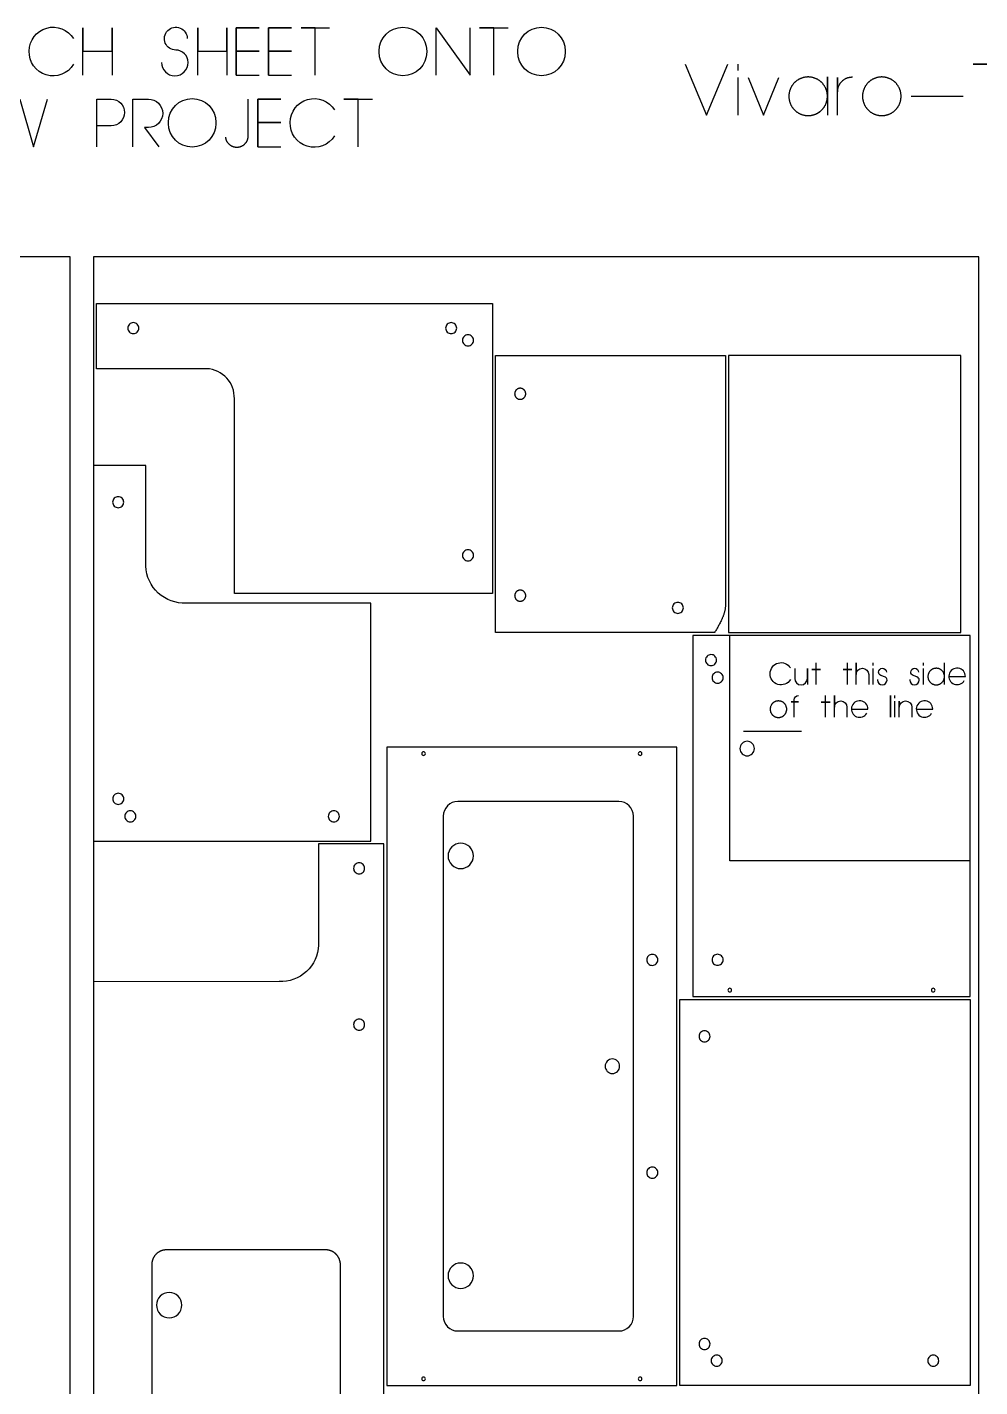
# Model space of a CAD drawing. Extents: x -888 to 5190, y -506 to 2808.
# Drawn here: x 1161 to 2474, y 882 to 2757 of the extents above; entities that cross this region are included whole.
import ezdxf

# ---------------------------------------------------------------- set-up
doc = ezdxf.new("R2010")
doc.units = 0
for name, color, linetype in [('DEFAULT_LAYER', 1, 'CONTINUOUS'), ('DEFAULT_LAYER0', 1, 'CONTINUOUS'), ('LAYER_1', 18, 'CONTINUOUS'), ('LAYER_10', 18, 'CONTINUOUS'), ('T5_LOGOLAYER_20', 18, 'CONTINUOUS'), ('T5_LOGOLAYER_21', 18, 'CONTINUOUS')]:
    doc.layers.add(name, color=color, linetype=linetype)

msp = doc.modelspace()

# ---------------------------------------------------------------- linework, layer by layer
at = {"layer": 'DEFAULT_LAYER'}
for points in [[(2127.3, 1922), (2447.3, 1922), (2447.3, 2304), (2127.3, 2304)], [(1656.3, 884), (2056.3, 884), (2056.3, 1764), (1656.3, 1764)]]:
    msp.add_lwpolyline(points, close=True, dxfattribs=at)
msp.add_lwpolyline([(2460.2, 1607), (2129, 1607), (2129, 1918)], dxfattribs=at)
for points in [[(2143, 1762, 0.414214), (2153, 1752, 0.414214), (2163, 1762, 0.414214), (2153, 1772, 0.414214)], [(1286.3, 1685.1, 0.414214), (1294, 1692.7, 0.414214), (1286.3, 1700.3, 0.414214), (1278.7, 1692.7, 0.414214)], [(1734.3, 1668.9), (1734.3, 979, 0.414214), (1754.3, 959), (1976.3, 959, 0.415438), (1996.3, 979.1), (1996.3, 1669, 0.414214), (1976.3, 1689), (1754.3, 1689, 0.415311)], [(1252.3, 207.4), (1522.3, 207.4, -0.414556), (1562.4, 168.8), (1562.4, 17.5), (1652.3, 17.5), (1652.2, 1630.5), (1562.3, 1630.5), (1562.3, 1491.1, -0.415259), (1507.9, 1440.7), (1252.3, 1440.5)]]:
    msp.add_lwpolyline(points, format="xyb", close=True, dxfattribs=at)
at = {"layer": 'DEFAULT_LAYER0'}
for points in [[(1307.1, 2349.3, 0.414214), (1299.4, 2341.7, 0.414214), (1307.1, 2334.1, 0.414214), (1314.7, 2341.7, 0.414214)], [(1745.1, 2349.3, 0.414214), (1737.4, 2341.7, 0.414214), (1745.1, 2334.1, 0.414214), (1752.7, 2341.7, 0.414214)], [(1768.3, 2332.5, 0.414214), (1760.7, 2324.9, 0.414214), (1768.3, 2317.3, 0.414214), (1775.9, 2324.9, 0.414214)], [(1278.6, 2101.7, 0.414214), (1286.3, 2094.1, 0.414214), (1293.9, 2101.7, 0.414214), (1286.3, 2109.3, 0.414214)], [(1768.3, 2036.1, 0.414214), (1760.7, 2028.5, 0.414214), (1768.3, 2020.9, 0.414214), (1775.9, 2028.5, 0.414214)], [(2057.5, 1948.4, 0.414214), (2065.1, 1956, 0.414214), (2057.5, 1963.6, 0.414214), (2049.8, 1956, 0.414214)], [(2103.2, 1876.4, 0.414214), (2110.9, 1884, 0.414214), (2103.2, 1891.6, 0.414214), (2095.6, 1884, 0.414214)], [(2112.3, 1852.2, 0.414214), (2119.9, 1859.8, 0.414214), (2112.3, 1867.4, 0.414214), (2104.6, 1859.8, 0.414214)], [(1709.6, 1755, 0.414214), (1707.1, 1757.5, 0.414214), (1704.6, 1755, 0.414214), (1707.1, 1752.5, 0.414214)], [(2008, 1755, 0.414214), (2005.5, 1757.5, 0.414214), (2003, 1755, 0.414214), (2005.5, 1752.5, 0.414214)], [(1303, 1660.9, 0.414214), (1310.6, 1668.5, 0.414214), (1303, 1676.1, 0.414214), (1295.4, 1668.5, 0.414214)], [(1575.8, 1668.5, 0.414214), (1583.5, 1660.9, 0.414214), (1591.1, 1668.5, 0.414214), (1583.5, 1676.1, 0.414214)], [(1775.8, 1614, 0.414214), (1758.3, 1631.5, 0.414214), (1740.8, 1614, 0.414214), (1758.3, 1596.5, 0.414214)], [(1618.3, 1604.4, 0.414214), (1610.6, 1596.8, 0.414214), (1618.3, 1589.2, 0.414214), (1625.9, 1596.8, 0.414214)], [(2022.3, 1478.3, 0.414214), (2014.6, 1470.7, 0.414214), (2022.3, 1463, 0.414214), (2029.9, 1470.7, 0.414214)], [(2104.6, 1470.8, 0.414214), (2112.2, 1463.2, 0.414214), (2119.9, 1470.8, 0.414214), (2112.2, 1478.4, 0.414214)], [(2126.5, 1429, 0.414214), (2129, 1426.5, 0.414214), (2131.5, 1429, 0.414214), (2129, 1431.5, 0.414214)], [(2407, 1429, 0.414214), (2409.5, 1426.5, 0.414214), (2412, 1429, 0.414214), (2409.5, 1431.5, 0.414214)], [(1618.3, 1389, 0.414214), (1610.6, 1381.4, 0.414214), (1618.3, 1373.8, 0.414214), (1625.9, 1381.4, 0.414214)], [(2086.7, 1365.2, 0.414214), (2094.3, 1357.6, 0.414214), (2101.9, 1365.2, 0.414214), (2094.3, 1372.8, 0.414214)], [(1977.3, 1324, 0.414214), (1967.3, 1334, 0.414214), (1957.3, 1324, 0.414214), (1967.3, 1314, 0.414214)], [(2014.6, 1177.3, 0.414214), (2022.3, 1169.7, 0.414214), (2029.9, 1177.3, 0.414214), (2022.3, 1185, 0.414214)], [(1740.8, 1035.2, 0.414214), (1758.3, 1017.7, 0.414214), (1775.8, 1035.2, 0.414214), (1758.3, 1052.7, 0.414214)], [(1356.5, 1012.1, 0.414214), (1339, 994.6, 0.414214), (1356.5, 977.1, 0.414214), (1374, 994.6, 0.414214)], [(2086.7, 941.1, 0.414214), (2094.3, 933.5, 0.414214), (2101.9, 941.1, 0.414214), (2094.3, 948.8, 0.414214)], [(2111.1, 910.4, 0.414214), (2118.7, 918, 0.414214), (2111.1, 925.6, 0.414214), (2103.5, 918, 0.414214)], [(2409.5, 910.4, 0.414214), (2417.1, 918, 0.414214), (2409.5, 925.6, 0.414214), (2401.9, 918, 0.414214)], [(1709.6, 893, 0.414214), (1707.1, 895.5, 0.414214), (1704.6, 893, 0.414214), (1707.1, 890.5, 0.414214)], [(2008, 893, 0.414214), (2005.5, 895.5, 0.414214), (2003, 893, 0.414214), (2005.5, 890.5, 0.414214)]]:
    msp.add_lwpolyline(points, format="xyb", close=True, dxfattribs=at)
for points in [[(1840.3, 2243.6), (1840.7, 2243.6), (1841.1, 2243.6), (1841.4, 2243.7), (1841.8, 2243.7), (1842.2, 2243.8), (1842.5, 2243.9), (1842.9, 2244), (1843.2, 2244.2), (1843.6, 2244.3), (1843.9, 2244.5), (1844.2, 2244.7), (1844.5, 2244.9), (1844.8, 2245.1), (1845.1, 2245.3), (1845.4, 2245.6), (1845.7, 2245.8), (1845.9, 2246.1), (1846.2, 2246.4), (1846.4, 2246.6), (1846.6, 2246.9), (1846.8, 2247.2), (1847, 2247.6), (1847.1, 2247.9), (1847.3, 2248.2), (1847.4, 2248.6), (1847.6, 2248.9), (1847.7, 2249.3), (1847.7, 2249.7), (1847.8, 2250), (1847.9, 2250.4), (1847.9, 2250.8), (1847.9, 2251.2), (1847.9, 2251.6), (1847.9, 2252), (1847.8, 2252.4), (1847.7, 2252.7), (1847.7, 2253.1), (1847.6, 2253.5), (1847.4, 2253.8), (1847.3, 2254.2), (1847.1, 2254.5), (1847, 2254.8), (1846.8, 2255.2), (1846.6, 2255.5), (1846.4, 2255.8), (1846.2, 2256.1), (1845.9, 2256.3), (1845.7, 2256.6), (1845.4, 2256.8), (1845.1, 2257.1), (1844.8, 2257.3), (1844.5, 2257.5), (1844.2, 2257.7), (1843.9, 2257.9), (1843.6, 2258.1), (1843.2, 2258.2), (1842.9, 2258.4), (1842.5, 2258.5), (1842.2, 2258.6), (1841.8, 2258.7), (1841.4, 2258.7), (1841.1, 2258.8), (1840.7, 2258.8), (1840.3, 2258.8), (1839.9, 2258.8), (1839.5, 2258.8), (1839.1, 2258.7), (1838.7, 2258.7), (1838.4, 2258.6), (1838, 2258.5), (1837.6, 2258.4), (1837.3, 2258.2), (1837, 2258.1), (1836.6, 2257.9), (1836.3, 2257.7), (1836, 2257.5), (1835.7, 2257.3), (1835.4, 2257.1), (1835.1, 2256.8), (1834.9, 2256.6), (1834.6, 2256.3), (1834.4, 2256.1), (1834.2, 2255.8), (1833.9, 2255.5), (1833.8, 2255.2), (1833.6, 2254.8), (1833.4, 2254.5), (1833.2, 2254.2), (1833.1, 2253.8), (1833, 2253.5), (1832.9, 2253.1), (1832.8, 2252.7), (1832.7, 2252.4), (1832.7, 2252), (1832.7, 2251.6), (1832.6, 2251.2), (1832.7, 2250.8), (1832.7, 2250.4), (1832.7, 2250), (1832.8, 2249.7), (1832.9, 2249.3), (1833, 2248.9), (1833.1, 2248.6), (1833.2, 2248.2), (1833.4, 2247.9), (1833.6, 2247.6), (1833.8, 2247.2), (1833.9, 2246.9), (1834.2, 2246.6), (1834.4, 2246.4), (1834.6, 2246.1), (1834.9, 2245.8), (1835.1, 2245.6), (1835.4, 2245.3), (1835.7, 2245.1), (1836, 2244.9), (1836.3, 2244.7), (1836.6, 2244.5), (1837, 2244.3), (1837.3, 2244.2), (1837.6, 2244), (1838, 2243.9), (1838.4, 2243.8), (1838.7, 2243.7), (1839.1, 2243.7), (1839.5, 2243.6), (1839.9, 2243.6)], [(1840.3, 1965.2), (1840.7, 1965.2), (1841.1, 1965.2), (1841.4, 1965.3), (1841.8, 1965.3), (1842.2, 1965.4), (1842.5, 1965.5), (1842.9, 1965.6), (1843.2, 1965.8), (1843.6, 1965.9), (1843.9, 1966.1), (1844.2, 1966.3), (1844.5, 1966.5), (1844.8, 1966.7), (1845.1, 1966.9), (1845.4, 1967.2), (1845.7, 1967.4), (1845.9, 1967.7), (1846.2, 1967.9), (1846.4, 1968.2), (1846.6, 1968.5), (1846.8, 1968.8), (1847, 1969.2), (1847.1, 1969.5), (1847.3, 1969.8), (1847.4, 1970.2), (1847.6, 1970.5), (1847.7, 1970.9), (1847.7, 1971.3), (1847.8, 1971.6), (1847.9, 1972), (1847.9, 1972.4), (1847.9, 1972.8), (1847.9, 1973.2), (1847.9, 1973.6), (1847.8, 1974), (1847.7, 1974.3), (1847.7, 1974.7), (1847.6, 1975.1), (1847.4, 1975.4), (1847.3, 1975.8), (1847.1, 1976.1), (1847, 1976.4), (1846.8, 1976.8), (1846.6, 1977.1), (1846.4, 1977.4), (1846.2, 1977.6), (1845.9, 1977.9), (1845.7, 1978.2), (1845.4, 1978.4), (1845.1, 1978.7), (1844.8, 1978.9), (1844.5, 1979.1), (1844.2, 1979.3), (1843.9, 1979.5), (1843.6, 1979.7), (1843.2, 1979.8), (1842.9, 1980), (1842.5, 1980.1), (1842.2, 1980.2), (1841.8, 1980.3), (1841.4, 1980.3), (1841.1, 1980.4), (1840.7, 1980.4), (1840.3, 1980.4), (1839.9, 1980.4), (1839.5, 1980.4), (1839.1, 1980.3), (1838.7, 1980.3), (1838.4, 1980.2), (1838, 1980.1), (1837.6, 1980), (1837.3, 1979.8), (1837, 1979.7), (1836.6, 1979.5), (1836.3, 1979.3), (1836, 1979.1), (1835.7, 1978.9), (1835.4, 1978.7), (1835.1, 1978.4), (1834.9, 1978.2), (1834.6, 1977.9), (1834.4, 1977.6), (1834.2, 1977.4), (1833.9, 1977.1), (1833.8, 1976.8), (1833.6, 1976.4), (1833.4, 1976.1), (1833.2, 1975.8), (1833.1, 1975.4), (1833, 1975.1), (1832.9, 1974.7), (1832.8, 1974.3), (1832.7, 1974), (1832.7, 1973.6), (1832.7, 1973.2), (1832.6, 1972.8), (1832.7, 1972.4), (1832.7, 1972), (1832.7, 1971.6), (1832.8, 1971.3), (1832.9, 1970.9), (1833, 1970.5), (1833.1, 1970.2), (1833.2, 1969.8), (1833.4, 1969.5), (1833.6, 1969.2), (1833.8, 1968.8), (1833.9, 1968.5), (1834.2, 1968.2), (1834.4, 1967.9), (1834.6, 1967.7), (1834.9, 1967.4), (1835.1, 1967.2), (1835.4, 1966.9), (1835.7, 1966.7), (1836, 1966.5), (1836.3, 1966.3), (1836.6, 1966.1), (1837, 1965.9), (1837.3, 1965.8), (1837.6, 1965.6), (1838, 1965.5), (1838.4, 1965.4), (1838.7, 1965.3), (1839.1, 1965.3), (1839.5, 1965.2), (1839.9, 1965.2)]]:
    msp.add_lwpolyline(points, close=True, dxfattribs=at)
msp.add_lwpolyline([(1592.5, 625.9), (1592.5, 1050.3), (1592.5, 1050.8), (1592.4, 1051.3), (1592.4, 1051.9), (1592.4, 1052.4), (1592.3, 1052.9), (1592.2, 1053.4), (1592.2, 1053.9), (1592.1, 1054.4), (1592, 1054.9), (1591.8, 1055.4), (1591.7, 1055.9), (1591.6, 1056.4), (1591.4, 1056.8), (1591.3, 1057.3), (1591.1, 1057.8), (1590.9, 1058.3), (1590.7, 1058.7), (1590.5, 1059.2), (1590.3, 1059.6), (1590.1, 1060), (1589.8, 1060.5), (1589.6, 1060.9), (1589.3, 1061.3), (1589.1, 1061.7), (1588.8, 1062.1), (1588.5, 1062.5), (1588.2, 1062.9), (1587.9, 1063.3), (1587.6, 1063.7), (1587.3, 1064.1), (1586.9, 1064.4), (1586.6, 1064.8), (1586.3, 1065.1), (1585.9, 1065.4), (1585.6, 1065.8), (1585.2, 1066.1), (1584.8, 1066.4), (1584.4, 1066.7), (1584, 1067), (1583.7, 1067.3), (1583.2, 1067.5), (1582.8, 1067.8), (1582.4, 1068.1), (1582, 1068.3), (1581.6, 1068.5), (1581.1, 1068.8), (1580.7, 1069), (1580.3, 1069.2), (1579.8, 1069.4), (1579.3, 1069.5), (1578.9, 1069.7), (1578.4, 1069.9), (1577.9, 1070), (1577.5, 1070.1), (1577, 1070.3), (1576.5, 1070.4), (1576, 1070.5), (1575.5, 1070.5), (1575, 1070.6), (1574.5, 1070.7), (1574, 1070.7), (1573.5, 1070.7), (1573, 1070.8), (1572.5, 1070.8), (1352.5, 1070.8), (1352, 1070.8), (1351.4, 1070.7), (1350.9, 1070.7), (1350.4, 1070.7), (1349.9, 1070.6), (1349.4, 1070.5), (1348.9, 1070.5), (1348.4, 1070.4), (1347.9, 1070.2), (1347.5, 1070.1), (1347, 1070), (1346.5, 1069.8), (1346, 1069.7), (1345.6, 1069.5), (1345.1, 1069.3), (1344.7, 1069.2), (1344.2, 1069), (1343.8, 1068.7), (1343.3, 1068.5), (1342.9, 1068.3), (1342.5, 1068), (1342.1, 1067.8), (1341.7, 1067.5), (1341.3, 1067.3), (1340.9, 1067), (1340.5, 1066.7), (1340.1, 1066.4), (1339.7, 1066.1), (1339.4, 1065.8), (1339, 1065.4), (1338.6, 1065.1), (1338.3, 1064.7), (1338, 1064.4), (1337.6, 1064), (1337.3, 1063.7), (1337, 1063.3), (1336.7, 1062.9), (1336.4, 1062.5), (1336.1, 1062.1), (1335.9, 1061.7), (1335.6, 1061.3), (1335.3, 1060.9), (1335.1, 1060.4), (1334.9, 1060), (1334.6, 1059.6), (1334.4, 1059.1), (1334.2, 1058.7), (1334, 1058.2), (1333.8, 1057.7), (1333.7, 1057.3), (1333.5, 1056.8), (1333.4, 1056.3), (1333.2, 1055.8), (1333.1, 1055.3), (1333, 1054.8), (1332.9, 1054.3), (1332.8, 1053.8), (1332.7, 1053.3), (1332.6, 1052.8), (1332.6, 1052.3), (1332.5, 1051.8), (1332.5, 1051.3), (1332.5, 1050.7), (1332.5, 1050.2), (1332.5, 625.9)], dxfattribs=at)
at = {"layer": 'LAYER_1'}
for points in [[(1252.3, 0), (2472.3, 0), (2472.3, 2440), (1252.3, 2440)], [(2078.2, 1420), (2460.3, 1420), (2460.3, 1918), (2078.2, 1918)], [(2196.1, 1804.9), (2196.7, 1804.9), (2197.3, 1805), (2197.9, 1805), (2198.4, 1805.1), (2199, 1805.3), (2199.5, 1805.4), (2200.1, 1805.6), (2200.6, 1805.8), (2201.1, 1806), (2201.6, 1806.3), (2202, 1806.6), (2202.5, 1806.8), (2203, 1807.2), (2203.4, 1807.5), (2203.8, 1807.9), (2204.2, 1808.2), (2204.6, 1808.6), (2204.9, 1809.1), (2205.3, 1809.5), (2205.6, 1809.9), (2205.9, 1810.4), (2206.2, 1810.9), (2206.4, 1811.4), (2206.6, 1811.9), (2206.8, 1812.4), (2207, 1812.9), (2207.2, 1813.5), (2207.3, 1814), (2207.4, 1814.6), (2207.5, 1815.1), (2207.5, 1815.7), (2207.5, 1816.3), (2207.5, 1816.9), (2207.5, 1817.5), (2207.4, 1818), (2207.3, 1818.6), (2207.2, 1819.2), (2207, 1819.7), (2206.8, 1820.2), (2206.6, 1820.7), (2206.4, 1821.2), (2206.2, 1821.7), (2205.9, 1822.2), (2205.6, 1822.7), (2205.3, 1823.1), (2204.9, 1823.6), (2204.6, 1824), (2204.2, 1824.4), (2203.8, 1824.7), (2203.4, 1825.1), (2203, 1825.4), (2202.5, 1825.8), (2202, 1826.1), (2201.6, 1826.3), (2201.1, 1826.6), (2200.6, 1826.8), (2200.1, 1827), (2199.5, 1827.2), (2199, 1827.3), (2198.4, 1827.5), (2197.9, 1827.6), (2197.3, 1827.6), (2196.7, 1827.7), (2196.1, 1827.7), (2195.5, 1827.7), (2195, 1827.6), (2194.4, 1827.6), (2193.8, 1827.5), (2193.3, 1827.3), (2192.7, 1827.2), (2192.2, 1827), (2191.7, 1826.8), (2191.2, 1826.6), (2190.7, 1826.3), (2190.2, 1826.1), (2189.8, 1825.8), (2189.3, 1825.4), (2188.9, 1825.1), (2188.5, 1824.7), (2188.1, 1824.4), (2187.7, 1824), (2187.3, 1823.6), (2187, 1823.1), (2186.7, 1822.7), (2186.4, 1822.2), (2186.1, 1821.7), (2185.9, 1821.2), (2185.6, 1820.7), (2185.4, 1820.2), (2185.2, 1819.7), (2185.1, 1819.2), (2185, 1818.6), (2184.9, 1818), (2184.8, 1817.5), (2184.8, 1816.9), (2184.7, 1816.3), (2184.8, 1815.7), (2184.8, 1815.1), (2184.9, 1814.6), (2185, 1814), (2185.1, 1813.5), (2185.2, 1812.9), (2185.4, 1812.4), (2185.6, 1811.9), (2185.9, 1811.4), (2186.1, 1810.9), (2186.4, 1810.4), (2186.7, 1809.9), (2187, 1809.5), (2187.3, 1809.1), (2187.7, 1808.6), (2188.1, 1808.2), (2188.5, 1807.9), (2188.9, 1807.5), (2189.3, 1807.2), (2189.8, 1806.8), (2190.2, 1806.6), (2190.7, 1806.3), (2191.2, 1806), (2191.7, 1805.8), (2192.2, 1805.6), (2192.7, 1805.4), (2193.3, 1805.3), (2193.8, 1805.1), (2194.4, 1805), (2195, 1805), (2195.5, 1804.9)], [(2350.6, 1805.2), (2350.6, 1835.2)], [(2460.3, 884), (2060.3, 884), (2060.2, 1416), (2460.3, 1416)]]:
    msp.add_lwpolyline(points, close=True, dxfattribs=at)
msp.add_lwpolyline([(1252.3, 1634.5), (1634.3, 1634.5), (1634.3, 1962.5), (1379.9, 1962.5, -0.415308), (1324.3, 2013.5), (1324.3, 2152.5), (1252.3, 2152.5)], format="xyb", close=True, dxfattribs=at)
for points in [[(2212.6, 1857.1, -0.77786), (2184.7, 1865.5, -0.756443), (2212.6, 1873.3)], [(2303.2, 1850.2), (2303.2, 1880.2), (2303.2, 1864, -1), (2320.6, 1864), (2320.6, 1850.2)], [(2218.6, 1872.4), (2218.6, 1858.6, 1), (2236, 1858.6), (2236, 1872.4), (2236, 1850.2)], [(2332.6, 1857.1), (2332.6, 1856.5, 1), (2345.8, 1856.5, 0.329104), (2342.5, 1861)], [(2342.2, 1861), (2341, 1861.6), (2340.1, 1861.9), (2338.6, 1862.5), (2337.7, 1862.8), (2337.4, 1862.8, -0.313298), (2334.1, 1867.3, -1), (2344.9, 1867.3)], [(2377, 1857.1), (2377, 1856.5, 1), (2390.2, 1856.5, 0.329104), (2386.9, 1861)], [(2386.6, 1861), (2385.4, 1861.6), (2384.5, 1861.9), (2383, 1862.5), (2382.1, 1862.8), (2381.8, 1862.8, -0.313298), (2378.5, 1867.3, -1), (2389.3, 1867.3)], [(2431.6, 1861.3), (2453.8, 1861.3, 0.90232), (2431.3, 1864.1, 0.862347), (2452.3, 1855.9)], [(2217.7, 1805.2), (2217.7, 1826.5), (2213.5, 1826.5), (2224, 1826.5), (2217.7, 1826.5), (2217.7, 1829.2, -0.413333), (2223.7, 1835.2)], [(2273.2, 1805.2), (2273.2, 1835.2), (2273.2, 1819, -1), (2290.6, 1819), (2290.6, 1805.2)], [(2297.2, 1816.3), (2319.4, 1816.3, 0.90232), (2297, 1819.1, 0.862347), (2317.9, 1810.9)], [(2362.6, 1805.2), (2362.6, 1827.4), (2362.6, 1819, -1), (2380, 1819), (2380, 1805.2)], [(2386.6, 1816.3), (2408.8, 1816.3, 0.90232), (2386.4, 1819.1, 0.862347), (2407.3, 1810.9)]]:
    msp.add_lwpolyline(points, format="xyb", dxfattribs=at)
for points in [[(2248, 1850.2), (2248, 1871.2), (2242, 1871.2), (2254, 1871.2), (2248, 1871.2), (2248, 1880.2)], [(2291.2, 1850.2), (2291.2, 1871.2), (2285.2, 1871.2), (2297.2, 1871.2), (2291.2, 1871.2), (2291.2, 1880.2)], [(2326.6, 1876.6), (2326.6, 1880.2)], [(2396.2, 1876.6), (2396.2, 1880.2)], [(2425, 1850.2), (2425, 1861.3), (2425, 1861.9), (2424.9, 1862.5), (2424.8, 1863), (2424.7, 1863.6), (2424.6, 1864.2), (2424.5, 1864.7), (2424.3, 1865.2), (2424.1, 1865.7), (2423.9, 1866.2), (2423.6, 1866.7), (2423.3, 1867.2), (2423, 1867.7), (2422.7, 1868.1), (2422.4, 1868.6), (2422, 1869), (2421.6, 1869.4), (2421.2, 1869.7), (2420.8, 1870.1), (2420.4, 1870.4), (2419.9, 1870.8), (2419.5, 1871.1), (2419, 1871.3), (2418.5, 1871.6), (2418, 1871.8), (2417.5, 1872), (2417, 1872.2), (2416.4, 1872.3), (2415.9, 1872.5), (2415.3, 1872.6), (2414.7, 1872.6), (2414.2, 1872.7), (2413.6, 1872.7), (2413, 1872.7), (2412.4, 1872.6), (2411.8, 1872.6), (2411.3, 1872.5), (2410.7, 1872.3), (2410.2, 1872.2), (2409.7, 1872), (2409.1, 1871.8), (2408.6, 1871.6), (2408.1, 1871.3), (2407.7, 1871.1), (2407.2, 1870.8), (2406.8, 1870.4), (2406.3, 1870.1), (2405.9, 1869.7), (2405.5, 1869.4), (2405.1, 1869), (2404.8, 1868.6), (2404.4, 1868.1), (2404.1, 1867.7), (2403.8, 1867.2), (2403.6, 1866.7), (2403.3, 1866.2), (2403.1, 1865.7), (2402.9, 1865.2), (2402.7, 1864.7), (2402.5, 1864.2), (2402.4, 1863.6), (2402.3, 1863), (2402.2, 1862.5), (2402.2, 1861.9), (2402.2, 1861.3), (2402.2, 1860.7), (2402.2, 1860.1), (2402.3, 1859.6), (2402.4, 1859), (2402.5, 1858.5), (2402.7, 1857.9), (2402.9, 1857.4), (2403.1, 1856.9), (2403.3, 1856.4), (2403.6, 1855.9), (2403.8, 1855.4), (2404.1, 1854.9), (2404.4, 1854.5), (2404.8, 1854.1), (2405.1, 1853.6), (2405.5, 1853.2), (2405.9, 1852.9), (2406.3, 1852.5), (2406.8, 1852.2), (2407.2, 1851.8), (2407.7, 1851.6), (2408.1, 1851.3), (2408.6, 1851), (2409.1, 1850.8), (2409.7, 1850.6), (2410.2, 1850.4), (2410.7, 1850.3), (2411.3, 1850.1), (2411.8, 1850), (2412.4, 1850), (2413, 1849.9), (2413.6, 1849.9), (2414.2, 1849.9), (2414.7, 1850), (2415.3, 1850), (2415.9, 1850.1), (2416.4, 1850.3), (2417, 1850.4), (2417.5, 1850.6), (2418, 1850.8), (2418.5, 1851), (2419, 1851.3), (2419.5, 1851.6), (2419.9, 1851.8), (2420.4, 1852.2), (2420.8, 1852.5), (2421.2, 1852.9), (2421.6, 1853.2), (2422, 1853.6), (2422.4, 1854.1), (2422.7, 1854.5), (2423, 1854.9), (2423.3, 1855.4), (2423.6, 1855.9), (2423.9, 1856.4), (2424.1, 1856.9), (2424.3, 1857.4), (2424.5, 1857.9), (2424.6, 1858.5), (2424.7, 1859), (2424.8, 1859.6), (2424.9, 1860.1), (2425, 1860.7), (2425, 1861.3), (2425, 1880.2)], [(2326.6, 1850.2), (2326.6, 1872.4)], [(2396.2, 1850.2), (2396.2, 1872.4)], [(2261.2, 1805.2), (2261.2, 1826.2), (2255.2, 1826.2), (2267.2, 1826.2), (2261.2, 1826.2), (2261.2, 1835.2)], [(2356.6, 1831.6), (2356.6, 1835.2)], [(2356.6, 1805.2), (2356.6, 1827.4)], [(2227.9, 1785.5), (2147.9, 1785.5)]]:
    msp.add_lwpolyline(points, dxfattribs=at)
at = {"layer": 'LAYER_10'}
msp.add_lwpolyline([(1446.3, 1975.8), (1446.3, 2244.1, 0.413267), (1408, 2285.8), (1256.3, 2285.8), (1256.3, 2375.8), (1802.3, 2375.8), (1802.3, 1975.8)], format="xyb", close=True, dxfattribs=at)
msp.add_lwpolyline([(1806.3, 2304), (2123.3, 2304), (2123.3, 2266.9), (2123.3, 2223.8), (2123.3, 2128.4), (2123.3, 1962), (2123.3, 1961.1), (2123.2, 1960.1), (2123.2, 1959.2), (2123.1, 1958.3), (2123, 1957.4), (2122.9, 1956.4), (2122.8, 1955.5), (2122.6, 1954.6), (2122.5, 1953.7), (2122.3, 1952.8), (2122.1, 1952), (2121.9, 1951.1), (2121.7, 1950.2), (2121.4, 1949.3), (2121.2, 1948.5), (2120.9, 1947.6), (2120.7, 1946.8), (2120.4, 1945.9), (2120.1, 1945.1), (2119.8, 1944.3), (2119.5, 1943.5), (2119.2, 1942.7), (2118.8, 1941.9), (2118.5, 1941.1), (2118.2, 1940.4), (2117.9, 1939.6), (2117.5, 1938.9), (2117.2, 1938.1), (2116.5, 1936.7), (2115.8, 1935.3), (2115.1, 1934), (2114.4, 1932.7), (2113.7, 1931.5), (2113, 1930.3), (2112.4, 1929.2), (2111.7, 1928.2), (2110.6, 1926.4), (2109.7, 1924.8), (2109.3, 1924.1), (2108.9, 1923.5), (2108.6, 1923), (2108.5, 1922.8), (2108.4, 1922.6), (2108.4, 1922.4), (2108.3, 1922.2), (2108.3, 1922.1), (2108.3, 1922), (1806.3, 1922)], close=True, dxfattribs=at)
at = {"layer": 'T5_LOGOLAYER_20'}
msp.add_lwpolyline([(0, 0), (1220, 0), (1220, 2440), (0, 2440)], close=True, dxfattribs=at)
at = {"layer": 'T5_LOGOLAYER_21'}
for points in [[(1224.7, 2705.5, -0.77786), (1163.6, 2723.8, -0.756443), (1224.7, 2740.9)], [(1345.9, 2708.1, 1), (1382.7, 2708.1, 0.415385), (1365.6, 2725.1, -0.668438), (1354.5, 2752, -0.668438), (1381.4, 2740.9)], [(1257, 2591.9), (1257, 2657.5), (1276.7, 2657.5, -1), (1276.7, 2620.8), (1257, 2620.8)], [(1306.2, 2591.9), (1306.2, 2657.5), (1327.9, 2657.5, -1), (1327.9, 2618.2), (1322.6, 2618.2), (1342.3, 2591.9)], [(1584.3, 2607, -0.77786), (1523.3, 2625.4, -0.756443), (1584.3, 2642.5)]]:
    msp.add_lwpolyline(points, format="xyb", dxfattribs=at)
for points in [[(1237.6, 2690.4), (1237.6, 2756), (1237.6, 2723.8), (1277.7, 2723.8), (1277.7, 2756), (1277.7, 2690.4)], [(1395.8, 2690.4), (1395.8, 2756), (1395.8, 2723.8), (1435.8, 2723.8), (1435.8, 2756), (1435.8, 2690.4)], [(1449, 2690.4), (1449, 2756), (1480.5, 2756), (1449, 2756), (1449, 2723.8), (1480.5, 2723.8), (1449, 2723.8), (1449, 2690.4), (1480.5, 2690.4)], [(1493.6, 2690.4), (1493.6, 2756), (1525.1, 2756), (1493.6, 2756), (1493.6, 2723.8), (1525.1, 2723.8), (1493.6, 2723.8), (1493.6, 2690.4), (1525.1, 2690.4)], [(1557.9, 2690.4), (1557.9, 2756), (1538.2, 2756), (1577.6, 2756)], [(1724.6, 2690.4), (1724.6, 2756), (1771.2, 2690.4), (1771.2, 2756)], [(1804, 2690.4), (1804, 2756), (1784.3, 2756), (1823.7, 2756)], [(2067.8, 2705.5), (2097.2, 2635.5), (2126.6, 2705.5)], [(2140.6, 2697.1), (2140.6, 2705.5)], [(2485.6, 2635.5), (2485.6, 2705.5), (2464.6, 2705.5), (2506.6, 2705.5)], [(2140.6, 2635.5), (2140.6, 2687.3)], [(2154.6, 2687.3), (2175.6, 2635.5), (2196.6, 2687.3)], [(2237.1, 2634.8), (2237.8, 2634.8), (2238.5, 2634.8), (2239.2, 2634.9), (2239.8, 2634.9), (2240.5, 2635), (2241.2, 2635.1), (2241.9, 2635.2), (2242.5, 2635.3), (2243.2, 2635.5), (2243.8, 2635.6), (2244.5, 2635.8), (2245.1, 2636), (2245.7, 2636.2), (2246.4, 2636.4), (2247, 2636.7), (2247.6, 2636.9), (2248.2, 2637.2), (2248.8, 2637.5), (2249.4, 2637.8), (2250, 2638.1), (2250.5, 2638.4), (2251.1, 2638.8), (2251.6, 2639.1), (2252.2, 2639.5), (2252.7, 2639.8), (2253.2, 2640.2), (2253.7, 2640.6), (2254.2, 2641), (2254.7, 2641.5), (2255.2, 2641.9), (2255.7, 2642.4), (2256.1, 2642.8), (2256.6, 2643.3), (2257, 2643.8), (2257.4, 2644.3), (2257.8, 2644.8), (2258.2, 2645.3), (2258.6, 2645.8), (2259, 2646.3), (2259.4, 2646.9), (2259.7, 2647.4), (2260.1, 2648), (2260.4, 2648.5), (2260.7, 2649.1), (2261, 2649.7), (2261.3, 2650.3), (2261.5, 2650.9), (2261.8, 2651.5), (2262, 2652.1), (2262.2, 2652.7), (2262.5, 2653.4), (2262.6, 2654), (2262.8, 2654.6), (2263, 2655.3), (2263.1, 2655.9), (2263.3, 2656.6), (2263.4, 2657.3), (2263.5, 2657.9), (2263.5, 2658.6), (2263.6, 2659.3), (2263.6, 2660), (2263.7, 2660.7), (2263.7, 2661.4), (2263.7, 2662.1), (2263.7, 2688), (2263.7, 2635.5)], [(2277.7, 2635.5), (2277.7, 2687.3), (2277.7, 2667.7), (2277.7, 2668.2), (2277.7, 2668.7), (2277.7, 2669.2), (2277.8, 2669.7), (2277.8, 2670.3), (2277.9, 2670.8), (2278, 2671.3), (2278.1, 2671.8), (2278.2, 2672.3), (2278.3, 2672.7), (2278.4, 2673.2), (2278.6, 2673.7), (2278.7, 2674.2), (2278.9, 2674.7), (2279.1, 2675.1), (2279.3, 2675.6), (2279.4, 2676), (2279.7, 2676.5), (2279.9, 2676.9), (2280.1, 2677.4), (2280.3, 2677.8), (2280.6, 2678.2), (2280.9, 2678.6), (2281.1, 2679), (2281.4, 2679.4), (2281.7, 2679.8), (2282, 2680.2), (2282.3, 2680.6), (2282.6, 2681), (2282.9, 2681.3), (2283.3, 2681.7), (2283.6, 2682), (2283.9, 2682.4), (2284.3, 2682.7), (2284.7, 2683), (2285, 2683.4), (2285.4, 2683.7), (2285.8, 2684), (2286.2, 2684.2), (2286.6, 2684.5), (2287, 2684.8), (2287.4, 2685), (2287.9, 2685.3), (2288.3, 2685.5), (2288.7, 2685.8), (2289.2, 2686), (2289.6, 2686.2), (2290.1, 2686.4), (2290.5, 2686.6), (2291, 2686.8), (2291.5, 2686.9), (2291.9, 2687.1), (2292.4, 2687.2), (2292.9, 2687.3), (2293.4, 2687.5), (2293.9, 2687.6), (2294.4, 2687.7), (2294.9, 2687.7), (2295.4, 2687.8), (2295.9, 2687.9), (2296.4, 2687.9), (2296.9, 2687.9), (2297.4, 2688), (2298, 2688)], [(1112.6, 2657.5), (1131.6, 2591.9), (1150.7, 2657.5), (1169.7, 2591.9), (1188.7, 2657.5)], [(1434, 2605), (1434.1, 2604.7), (1434.1, 2604.4), (1434.2, 2604), (1434.2, 2603.7), (1434.3, 2603.4), (1434.4, 2603), (1434.4, 2602.7), (1434.5, 2602.4), (1434.6, 2602), (1434.7, 2601.7), (1434.9, 2601.4), (1435, 2601.1), (1435.1, 2600.8), (1435.2, 2600.5), (1435.4, 2600.1), (1435.6, 2599.8), (1435.7, 2599.5), (1435.9, 2599.2), (1436.1, 2598.9), (1436.2, 2598.6), (1436.4, 2598.3), (1436.6, 2598.1), (1436.8, 2597.8), (1437.1, 2597.5), (1437.3, 2597.2), (1437.5, 2597), (1437.7, 2596.7), (1438, 2596.4), (1438.2, 2596.2), (1438.5, 2595.9), (1438.7, 2595.7), (1439, 2595.4), (1439.2, 2595.2), (1439.5, 2595), (1439.8, 2594.7), (1440.1, 2594.5), (1440.4, 2594.3), (1440.7, 2594.1), (1441, 2593.9), (1441.3, 2593.7), (1441.6, 2593.5), (1441.9, 2593.3), (1442.2, 2593.2), (1442.5, 2593), (1442.9, 2592.8), (1443.2, 2592.7), (1443.5, 2592.5), (1443.9, 2592.4), (1444.2, 2592.3), (1444.6, 2592.1), (1444.9, 2592), (1445.3, 2591.9), (1445.6, 2591.8), (1446, 2591.7), (1446.4, 2591.6), (1446.7, 2591.6), (1447.1, 2591.5), (1447.5, 2591.4), (1447.9, 2591.4), (1448.2, 2591.3), (1448.6, 2591.3), (1449, 2591.3), (1449.4, 2591.3), (1449.8, 2591.3), (1450.2, 2591.3), (1450.6, 2591.3), (1451, 2591.3), (1451.4, 2591.3), (1451.8, 2591.4), (1452.2, 2591.4), (1452.6, 2591.5), (1453, 2591.6), (1453.3, 2591.7), (1453.7, 2591.8), (1454.1, 2591.9), (1454.5, 2592), (1454.8, 2592.1), (1455.2, 2592.2), (1455.6, 2592.4), (1455.9, 2592.5), (1456.3, 2592.7), (1456.6, 2592.8), (1457, 2593), (1457.3, 2593.2), (1457.6, 2593.4), (1458, 2593.5), (1458.3, 2593.7), (1458.6, 2594), (1458.9, 2594.2), (1459.2, 2594.4), (1459.5, 2594.6), (1459.8, 2594.9), (1460.1, 2595.1), (1460.4, 2595.4), (1460.7, 2595.6), (1460.9, 2595.9), (1461.2, 2596.1), (1461.4, 2596.4), (1461.7, 2596.7), (1461.9, 2597), (1462.2, 2597.3), (1462.4, 2597.6), (1462.6, 2597.9), (1462.8, 2598.2), (1463.1, 2598.5), (1463.3, 2598.8), (1463.5, 2599.2), (1463.6, 2599.5), (1463.8, 2599.8), (1464, 2600.2), (1464.1, 2600.5), (1464.3, 2600.9), (1464.4, 2601.2), (1464.6, 2601.6), (1464.7, 2602), (1464.8, 2602.3), (1464.9, 2602.7), (1465, 2603.1), (1465.1, 2603.5), (1465.2, 2603.8), (1465.3, 2604.2), (1465.4, 2604.6), (1465.4, 2605), (1465.5, 2605.4), (1465.5, 2605.8), (1465.5, 2606.2), (1465.5, 2606.6), (1465.5, 2607), (1465.5, 2657.5)], [(1478.7, 2591.9), (1478.7, 2657.5), (1510.2, 2657.5), (1478.7, 2657.5), (1478.7, 2625.4), (1510.2, 2625.4), (1478.7, 2625.4), (1478.7, 2591.9), (1510.2, 2591.9)], [(1617, 2591.9), (1617, 2657.5), (1597.3, 2657.5), (1636.7, 2657.5)], [(2379.2, 2661.4), (2450.6, 2661.4)]]:
    msp.add_lwpolyline(points, dxfattribs=at)
for points in [[(1711.5, 2722.5, -1), (1645.8, 2722.5), (1645.8, 2723.8, -1), (1711.5, 2723.8)], [(1902.4, 2722.5, -1), (1836.8, 2722.5), (1836.8, 2723.8, -1), (1902.4, 2723.8)], [(1421, 2624.1, -1), (1355.4, 2624.1), (1355.4, 2625.4, -1), (1421, 2625.4)]]:
    msp.add_lwpolyline(points, format="xyb", close=True, dxfattribs=at)
for points in [[(2237.1, 2634.8), (2237.8, 2634.8), (2238.4, 2634.8), (2239.1, 2634.8), (2239.8, 2634.9), (2240.5, 2635), (2241.1, 2635.1), (2241.8, 2635.2), (2242.4, 2635.3), (2243.1, 2635.5), (2243.7, 2635.6), (2244.4, 2635.8), (2245, 2636), (2245.6, 2636.2), (2246.2, 2636.4), (2246.8, 2636.6), (2247.4, 2636.9), (2248, 2637.1), (2248.6, 2637.4), (2249.2, 2637.7), (2249.8, 2638), (2250.3, 2638.3), (2250.9, 2638.6), (2251.4, 2639), (2251.9, 2639.3), (2252.5, 2639.7), (2253, 2640.1), (2253.5, 2640.4), (2254, 2640.8), (2254.5, 2641.3), (2255, 2641.7), (2255.4, 2642.1), (2255.9, 2642.6), (2256.3, 2643), (2256.8, 2643.5), (2257.2, 2644), (2257.6, 2644.4), (2258, 2644.9), (2258.4, 2645.5), (2258.8, 2646), (2259.1, 2646.5), (2259.5, 2647), (2259.8, 2647.6), (2260.1, 2648.1), (2260.5, 2648.7), (2260.8, 2649.3), (2261, 2649.8), (2261.3, 2650.4), (2261.6, 2651), (2261.8, 2651.6), (2262.1, 2652.2), (2262.3, 2652.8), (2262.5, 2653.5), (2262.7, 2654.1), (2262.8, 2654.7), (2263, 2655.4), (2263.1, 2656), (2263.3, 2656.7), (2263.4, 2657.3), (2263.5, 2658), (2263.5, 2658.6), (2263.6, 2659.3), (2263.6, 2660), (2263.7, 2660.7), (2263.7, 2661.4), (2263.7, 2662.1), (2263.6, 2662.7), (2263.6, 2663.4), (2263.5, 2664.1), (2263.5, 2664.8), (2263.4, 2665.4), (2263.3, 2666.1), (2263.1, 2666.7), (2263, 2667.4), (2262.8, 2668), (2262.7, 2668.7), (2262.5, 2669.3), (2262.3, 2669.9), (2262.1, 2670.5), (2261.8, 2671.1), (2261.6, 2671.7), (2261.3, 2672.3), (2261, 2672.9), (2260.8, 2673.5), (2260.5, 2674), (2260.1, 2674.6), (2259.8, 2675.2), (2259.5, 2675.7), (2259.1, 2676.2), (2258.8, 2676.8), (2258.4, 2677.3), (2258, 2677.8), (2257.6, 2678.3), (2257.2, 2678.8), (2256.8, 2679.3), (2256.3, 2679.7), (2255.9, 2680.2), (2255.4, 2680.6), (2255, 2681.1), (2254.5, 2681.5), (2254, 2681.9), (2253.5, 2682.3), (2253, 2682.7), (2252.5, 2683.1), (2251.9, 2683.4), (2251.4, 2683.8), (2250.9, 2684.1), (2250.3, 2684.4), (2249.8, 2684.8), (2249.2, 2685.1), (2248.6, 2685.3), (2248, 2685.6), (2247.4, 2685.9), (2246.8, 2686.1), (2246.2, 2686.4), (2245.6, 2686.6), (2245, 2686.8), (2244.4, 2687), (2243.7, 2687.1), (2243.1, 2687.3), (2242.4, 2687.4), (2241.8, 2687.6), (2241.1, 2687.7), (2240.5, 2687.8), (2239.8, 2687.8), (2239.1, 2687.9), (2238.4, 2687.9), (2237.8, 2688), (2237.1, 2688), (2236.4, 2688), (2235.7, 2687.9), (2235, 2687.9), (2234.4, 2687.8), (2233.7, 2687.8), (2233, 2687.7), (2232.4, 2687.6), (2231.7, 2687.4), (2231.1, 2687.3), (2230.4, 2687.1), (2229.8, 2687), (2229.2, 2686.8), (2228.5, 2686.6), (2227.9, 2686.4), (2227.3, 2686.1), (2226.7, 2685.9), (2226.1, 2685.6), (2225.5, 2685.3), (2225, 2685.1), (2224.4, 2684.8), (2223.8, 2684.4), (2223.3, 2684.1), (2222.7, 2683.8), (2222.2, 2683.4), (2221.7, 2683.1), (2221.2, 2682.7), (2220.7, 2682.3), (2220.2, 2681.9), (2219.7, 2681.5), (2219.2, 2681.1), (2218.7, 2680.6), (2218.3, 2680.2), (2217.8, 2679.7), (2217.4, 2679.3), (2217, 2678.8), (2216.5, 2678.3), (2216.1, 2677.8), (2215.8, 2677.3), (2215.4, 2676.8), (2215, 2676.2), (2214.7, 2675.7), (2214.3, 2675.2), (2214, 2674.6), (2213.7, 2674), (2213.4, 2673.5), (2213.1, 2672.9), (2212.8, 2672.3), (2212.6, 2671.7), (2212.3, 2671.1), (2212.1, 2670.5), (2211.9, 2669.9), (2211.7, 2669.3), (2211.5, 2668.7), (2211.3, 2668), (2211.2, 2667.4), (2211, 2666.7), (2210.9, 2666.1), (2210.8, 2665.4), (2210.7, 2664.8), (2210.6, 2664.1), (2210.6, 2663.4), (2210.5, 2662.7), (2210.5, 2662.1), (2210.5, 2661.4), (2210.5, 2660.7), (2210.5, 2660), (2210.6, 2659.3), (2210.6, 2658.6), (2210.7, 2658), (2210.8, 2657.3), (2210.9, 2656.7), (2211, 2656), (2211.2, 2655.4), (2211.3, 2654.7), (2211.5, 2654.1), (2211.7, 2653.5), (2211.9, 2652.8), (2212.1, 2652.2), (2212.3, 2651.6), (2212.6, 2651), (2212.8, 2650.4), (2213.1, 2649.8), (2213.4, 2649.3), (2213.7, 2648.7), (2214, 2648.1), (2214.3, 2647.6), (2214.7, 2647), (2215, 2646.5), (2215.4, 2646), (2215.8, 2645.5), (2216.1, 2644.9), (2216.5, 2644.4), (2217, 2644), (2217.4, 2643.5), (2217.8, 2643), (2218.3, 2642.6), (2218.7, 2642.1), (2219.2, 2641.7), (2219.7, 2641.3), (2220.2, 2640.8), (2220.7, 2640.4), (2221.2, 2640.1), (2221.7, 2639.7), (2222.2, 2639.3), (2222.7, 2639), (2223.3, 2638.6), (2223.8, 2638.3), (2224.4, 2638), (2225, 2637.7), (2225.5, 2637.4), (2226.1, 2637.1), (2226.7, 2636.9), (2227.3, 2636.6), (2227.9, 2636.4), (2228.5, 2636.2), (2229.2, 2636), (2229.8, 2635.8), (2230.4, 2635.6), (2231.1, 2635.5), (2231.7, 2635.3), (2232.4, 2635.2), (2233, 2635.1), (2233.7, 2635), (2234.4, 2634.9), (2235, 2634.8), (2235.7, 2634.8), (2236.4, 2634.8)], [(2338.6, 2634.8), (2339.3, 2634.8), (2339.9, 2634.8), (2340.6, 2634.8), (2341.3, 2634.9), (2342, 2635), (2342.6, 2635.1), (2343.3, 2635.2), (2343.9, 2635.3), (2344.6, 2635.5), (2345.2, 2635.6), (2345.9, 2635.8), (2346.5, 2636), (2347.1, 2636.2), (2347.7, 2636.4), (2348.3, 2636.6), (2348.9, 2636.9), (2349.5, 2637.1), (2350.1, 2637.4), (2350.7, 2637.7), (2351.3, 2638), (2351.8, 2638.3), (2352.4, 2638.6), (2352.9, 2639), (2353.4, 2639.3), (2354, 2639.7), (2354.5, 2640.1), (2355, 2640.4), (2355.5, 2640.8), (2356, 2641.3), (2356.5, 2641.7), (2356.9, 2642.1), (2357.4, 2642.6), (2357.8, 2643), (2358.3, 2643.5), (2358.7, 2644), (2359.1, 2644.4), (2359.5, 2644.9), (2359.9, 2645.5), (2360.3, 2646), (2360.6, 2646.5), (2361, 2647), (2361.3, 2647.6), (2361.6, 2648.1), (2362, 2648.7), (2362.3, 2649.3), (2362.5, 2649.8), (2362.8, 2650.4), (2363.1, 2651), (2363.3, 2651.6), (2363.6, 2652.2), (2363.8, 2652.8), (2364, 2653.5), (2364.2, 2654.1), (2364.3, 2654.7), (2364.5, 2655.4), (2364.6, 2656), (2364.8, 2656.7), (2364.9, 2657.3), (2365, 2658), (2365, 2658.6), (2365.1, 2659.3), (2365.1, 2660), (2365.2, 2660.7), (2365.2, 2661.4), (2365.2, 2662.1), (2365.1, 2662.7), (2365.1, 2663.4), (2365, 2664.1), (2365, 2664.8), (2364.9, 2665.4), (2364.8, 2666.1), (2364.6, 2666.7), (2364.5, 2667.4), (2364.3, 2668), (2364.2, 2668.7), (2364, 2669.3), (2363.8, 2669.9), (2363.6, 2670.5), (2363.3, 2671.1), (2363.1, 2671.7), (2362.8, 2672.3), (2362.5, 2672.9), (2362.3, 2673.5), (2362, 2674), (2361.6, 2674.6), (2361.3, 2675.2), (2361, 2675.7), (2360.6, 2676.2), (2360.3, 2676.8), (2359.9, 2677.3), (2359.5, 2677.8), (2359.1, 2678.3), (2358.7, 2678.8), (2358.3, 2679.3), (2357.8, 2679.7), (2357.4, 2680.2), (2356.9, 2680.6), (2356.5, 2681.1), (2356, 2681.5), (2355.5, 2681.9), (2355, 2682.3), (2354.5, 2682.7), (2354, 2683.1), (2353.4, 2683.4), (2352.9, 2683.8), (2352.4, 2684.1), (2351.8, 2684.4), (2351.3, 2684.8), (2350.7, 2685.1), (2350.1, 2685.3), (2349.5, 2685.6), (2348.9, 2685.9), (2348.3, 2686.1), (2347.7, 2686.4), (2347.1, 2686.6), (2346.5, 2686.8), (2345.9, 2687), (2345.2, 2687.1), (2344.6, 2687.3), (2343.9, 2687.4), (2343.3, 2687.6), (2342.6, 2687.7), (2342, 2687.8), (2341.3, 2687.8), (2340.6, 2687.9), (2339.9, 2687.9), (2339.3, 2688), (2338.6, 2688), (2337.9, 2688), (2337.2, 2687.9), (2336.5, 2687.9), (2335.9, 2687.8), (2335.2, 2687.8), (2334.5, 2687.7), (2333.9, 2687.6), (2333.2, 2687.4), (2332.6, 2687.3), (2331.9, 2687.1), (2331.3, 2687), (2330.7, 2686.8), (2330, 2686.6), (2329.4, 2686.4), (2328.8, 2686.1), (2328.2, 2685.9), (2327.6, 2685.6), (2327, 2685.3), (2326.5, 2685.1), (2325.9, 2684.8), (2325.3, 2684.4), (2324.8, 2684.1), (2324.2, 2683.8), (2323.7, 2683.4), (2323.2, 2683.1), (2322.7, 2682.7), (2322.2, 2682.3), (2321.7, 2681.9), (2321.2, 2681.5), (2320.7, 2681.1), (2320.2, 2680.6), (2319.8, 2680.2), (2319.3, 2679.7), (2318.9, 2679.3), (2318.5, 2678.8), (2318, 2678.3), (2317.6, 2677.8), (2317.3, 2677.3), (2316.9, 2676.8), (2316.5, 2676.2), (2316.2, 2675.7), (2315.8, 2675.2), (2315.5, 2674.6), (2315.2, 2674), (2314.9, 2673.5), (2314.6, 2672.9), (2314.3, 2672.3), (2314.1, 2671.7), (2313.8, 2671.1), (2313.6, 2670.5), (2313.4, 2669.9), (2313.2, 2669.3), (2313, 2668.7), (2312.8, 2668), (2312.7, 2667.4), (2312.5, 2666.7), (2312.4, 2666.1), (2312.3, 2665.4), (2312.2, 2664.8), (2312.1, 2664.1), (2312.1, 2663.4), (2312, 2662.7), (2312, 2662.1), (2312, 2661.4), (2312, 2660.7), (2312, 2660), (2312.1, 2659.3), (2312.1, 2658.6), (2312.2, 2658), (2312.3, 2657.3), (2312.4, 2656.7), (2312.5, 2656), (2312.7, 2655.4), (2312.8, 2654.7), (2313, 2654.1), (2313.2, 2653.5), (2313.4, 2652.8), (2313.6, 2652.2), (2313.8, 2651.6), (2314.1, 2651), (2314.3, 2650.4), (2314.6, 2649.8), (2314.9, 2649.3), (2315.2, 2648.7), (2315.5, 2648.1), (2315.8, 2647.6), (2316.2, 2647), (2316.5, 2646.5), (2316.9, 2646), (2317.3, 2645.5), (2317.6, 2644.9), (2318, 2644.4), (2318.5, 2644), (2318.9, 2643.5), (2319.3, 2643), (2319.8, 2642.6), (2320.2, 2642.1), (2320.7, 2641.7), (2321.2, 2641.3), (2321.7, 2640.8), (2322.2, 2640.4), (2322.7, 2640.1), (2323.2, 2639.7), (2323.7, 2639.3), (2324.2, 2639), (2324.8, 2638.6), (2325.3, 2638.3), (2325.9, 2638), (2326.5, 2637.7), (2327, 2637.4), (2327.6, 2637.1), (2328.2, 2636.9), (2328.8, 2636.6), (2329.4, 2636.4), (2330, 2636.2), (2330.7, 2636), (2331.3, 2635.8), (2331.9, 2635.6), (2332.6, 2635.5), (2333.2, 2635.3), (2333.9, 2635.2), (2334.5, 2635.1), (2335.2, 2635), (2335.9, 2634.9), (2336.5, 2634.8), (2337.2, 2634.8), (2337.9, 2634.8)]]:
    msp.add_lwpolyline(points, close=True, dxfattribs=at)

doc.saveas('drawing.dxf')
